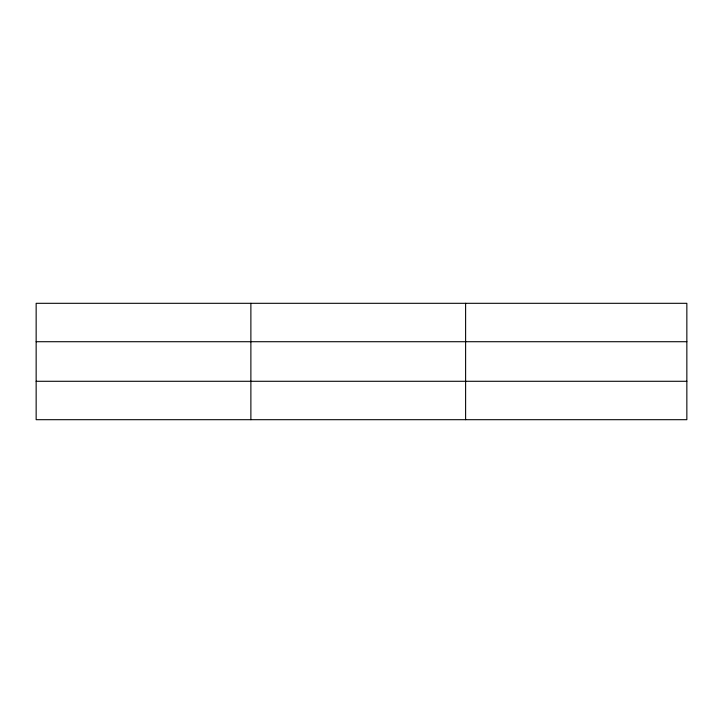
<?xml version="1.0" encoding="UTF-8"?>
<svg xmlns="http://www.w3.org/2000/svg" width="723" height="723" viewBox="0 0 723 723"><rect width="100%" height="100%" fill="white"/><g stroke="black" fill="none" stroke-linecap="round" stroke-linejoin="round"><path stroke-width="1.08" d="M250.881 303.308L250.881 419.692M465.612 303.308L465.612 419.692M686.85 341.717L686.85 303.308L36.15 303.308L36.15 419.692L686.85 419.692L686.85 341.717L36.15 341.717M36.15 381.283L686.85 381.283"/></g></svg>
